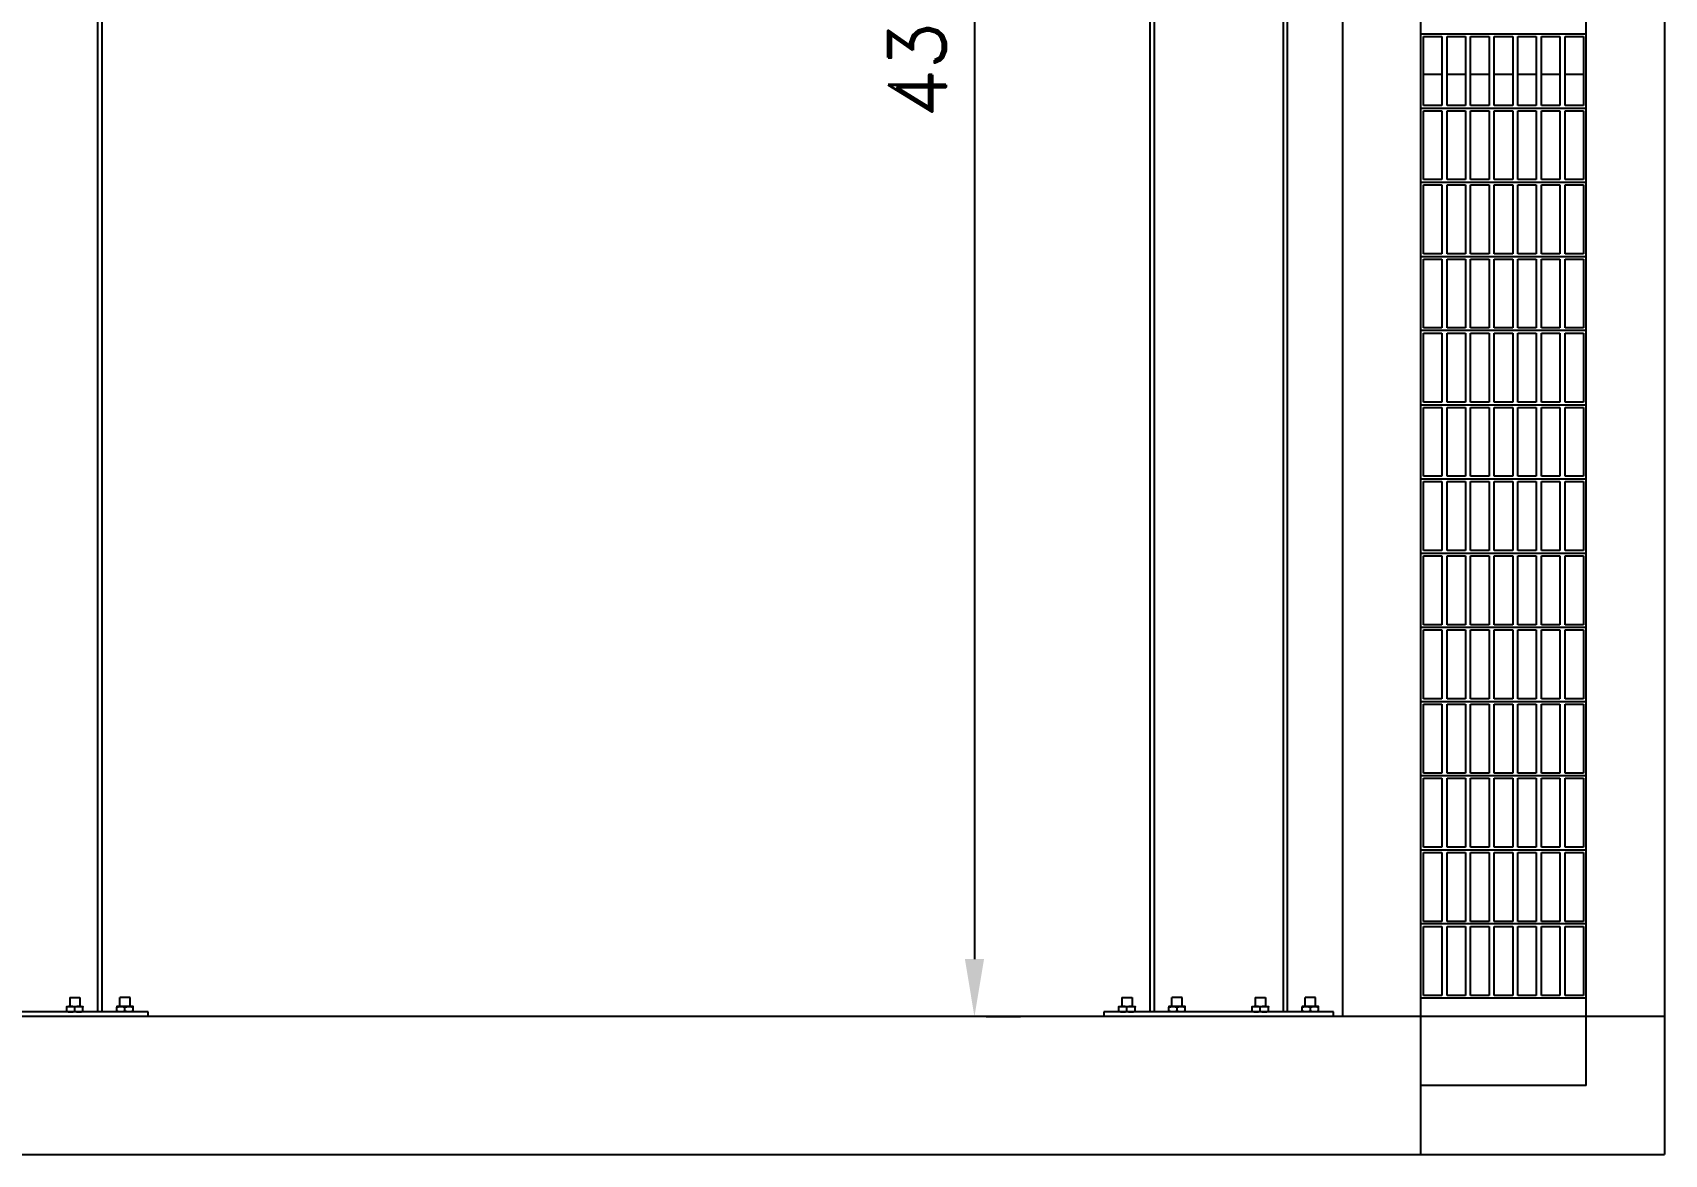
# Model space of a CAD drawing. Header units: millimetres. Extents: x -312439 to 477422, y -331570 to 212570.
# Drawn here: x 365395 to 368945, y 200380 to 202822 of the extents above; entities that cross this region are included whole.
import ezdxf

# ---------------------------------------------------------------- set-up
doc = ezdxf.new("R2010")
doc.units = ezdxf.units.MM
doc.styles.add('ROMAND', font='ROMAND.SHX')
doc.dimstyles.new('1-50 (MILIMETRO)', dxfattribs={"dimscale": 0, "dimtxt": 125, "dimasz": 125, "dimexe": 100, "dimexo": 100, "dimgap": 50, "dimtad": 0, "dimdec": 0, "dimzin": 0, "dimdsep": 46, "dimtxsty": 'ROMAND', "dimcen": -390, "dimclrd": 1, "dimclre": 1, "dimclrt": 3, "dimadec": 0, "dimazin": 0, "dimtfac": 1, "dimtdec": 0, "dimtix": 1, "dimtmove": 2, "dimatfit": 2, "dimfxl": 1, "dimtvp": 1, "dimtolj": 1, "dimtzin": 0, "dimarcsym": 0})

# ---------------------------------------------------------------- blocks, each defined once
blk = doc.blocks.new('*D167')
at = {"color": 1, "lineweight": -2, "transparency": 16777216}
for p, q in [((367469.5, 205015.4), (367543.8, 205015.4)), ((367443.8, 204890.4), (367443.8, 200805.5)), ((367469.5, 200680.5), (367543.8, 200680.5))]:
    blk.add_line(p, q, dxfattribs=at)
at = {"color": 1, "transparency": 16777216}
for points in [[(367423, 204890.4), (367464.7, 204890.4), (367443.8, 205015.4)], [(367423, 200805.5), (367464.7, 200805.5), (367443.8, 200680.5)]]:
    blk.add_solid(points, dxfattribs=at)
at = {"layer": 'Defpoints', "color": 0, "transparency": 16777216}
for p in [(367369.5, 205015.4), (367369.5, 200680.5), (367443.8, 200680.5)]:
    blk.add_point(p, dxfattribs=at)
at = {"color": 3, "transparency": 16777216, "insert": (367318.8, 202847.9), "char_height": 125, "attachment_point": 5, "rotation": 90, "style": 'ROMAND'}
blk.add_mtext('\\A1;4335', dxfattribs=at)

msp = doc.modelspace()

# ---------------------------------------------------------------- linework, layer by layer
at = {"color": 1, "linetype": 'Continuous', "extrusion": (0, 1, 0)}
for p, q in [((368244.798, 208130.452, 0), (368244.798, 200680.452, 0)), ((368414.798, 200380.452, 0), (368414.798, 208130.452, 0)), ((368774.798, 200530.452, 0), (368774.798, 208130.452, 0)), ((368944.798, 208130.452, 0), (368944.798, 200380.452, 0)), ((365536.114, 205015.374, 0), (365536.114, 200690.452, 0)), ((365546.114, 200690.452, 0), (365546.114, 205015.374, 0)), ((367825.172, 205015.374, 0), (367825.172, 200690.452, 0)), ((367835.172, 200690.452, 0), (367835.172, 205015.374, 0)), ((368115.172, 205015.374, 0), (368115.172, 200690.452, 0)), ((368125.172, 200690.452, 0), (368125.172, 205015.374, 0)), ((368414.798, 202819.04, 0), (368774.798, 202819.04, 0)), ((368420.514, 202813.326, 0), (368460.514, 202813.326, 0)), ((368420.514, 202663.326, 0), (368420.514, 202813.326, 0)), ((368460.514, 202813.326, 0), (368460.514, 202663.326, 0)), ((368471.942, 202813.326, 0), (368511.942, 202813.326, 0)), ((368471.942, 202663.326, 0), (368471.942, 202813.326, 0)), ((368511.942, 202813.326, 0), (368511.942, 202663.326, 0)), ((368523.37, 202813.326, 0), (368563.37, 202813.326, 0)), ((368523.37, 202663.326, 0), (368523.37, 202813.326, 0)), ((368563.37, 202813.326, 0), (368563.37, 202663.326, 0)), ((368574.798, 202813.326, 0), (368614.798, 202813.326, 0)), ((368574.798, 202663.326, 0), (368574.798, 202813.326, 0)), ((368614.798, 202813.326, 0), (368614.798, 202663.326, 0)), ((368626.226, 202813.326, 0), (368666.226, 202813.326, 0)), ((368626.226, 202663.326, 0), (368626.226, 202813.326, 0)), ((368666.226, 202813.326, 0), (368666.226, 202663.326, 0)), ((368677.654, 202813.326, 0), (368717.654, 202813.326, 0)), ((368677.654, 202663.326, 0), (368677.654, 202813.326, 0)), ((368717.654, 202813.326, 0), (368717.654, 202663.326, 0)), ((368729.082, 202813.326, 0), (368769.082, 202813.326, 0)), ((368729.082, 202663.326, 0), (368729.082, 202813.326, 0)), ((368769.082, 202813.326, 0), (368769.082, 202663.326, 0)), ((368460.514, 202730.452, 0), (368420.514, 202730.452, 0)), ((368511.942, 202730.452, 0), (368471.942, 202730.452, 0)), ((368563.37, 202730.452, 0), (368523.37, 202730.452, 0)), ((368614.798, 202730.452, 0), (368574.798, 202730.452, 0)), ((368666.226, 202730.452, 0), (368626.226, 202730.452, 0)), ((368717.654, 202730.452, 0), (368677.654, 202730.452, 0)), ((368769.082, 202730.452, 0), (368729.082, 202730.452, 0)), ((368414.798, 202657.612, 0), (368774.798, 202657.612, 0)), ((368460.514, 202663.326, 0), (368420.514, 202663.326, 0)), ((368420.514, 202651.898, 0), (368460.514, 202651.898, 0)), ((368420.514, 202501.898, 0), (368420.514, 202651.898, 0)), ((368460.514, 202651.898, 0), (368460.514, 202501.898, 0)), ((368511.942, 202663.326, 0), (368471.942, 202663.326, 0)), ((368471.942, 202651.898, 0), (368511.942, 202651.898, 0)), ((368471.942, 202501.898, 0), (368471.942, 202651.898, 0)), ((368511.942, 202651.898, 0), (368511.942, 202501.898, 0)), ((368563.37, 202663.326, 0), (368523.37, 202663.326, 0)), ((368523.37, 202651.898, 0), (368563.37, 202651.898, 0)), ((368523.37, 202501.898, 0), (368523.37, 202651.898, 0)), ((368563.37, 202651.898, 0), (368563.37, 202501.898, 0)), ((368614.798, 202663.326, 0), (368574.798, 202663.326, 0)), ((368574.798, 202651.898, 0), (368614.798, 202651.898, 0)), ((368574.798, 202501.898, 0), (368574.798, 202651.898, 0)), ((368614.798, 202651.898, 0), (368614.798, 202501.898, 0)), ((368666.226, 202663.326, 0), (368626.226, 202663.326, 0)), ((368626.226, 202651.898, 0), (368666.226, 202651.898, 0)), ((368626.226, 202501.898, 0), (368626.226, 202651.898, 0)), ((368666.226, 202651.898, 0), (368666.226, 202501.898, 0)), ((368717.654, 202663.326, 0), (368677.654, 202663.326, 0)), ((368677.654, 202651.898, 0), (368717.654, 202651.898, 0)), ((368677.654, 202501.898, 0), (368677.654, 202651.898, 0)), ((368717.654, 202651.898, 0), (368717.654, 202501.898, 0)), ((368769.082, 202663.326, 0), (368729.082, 202663.326, 0)), ((368729.082, 202651.898, 0), (368769.082, 202651.898, 0)), ((368729.082, 202501.898, 0), (368729.082, 202651.898, 0)), ((368769.082, 202651.898, 0), (368769.082, 202501.898, 0)), ((368414.798, 202496.184, 0), (368774.798, 202496.184, 0)), ((368460.514, 202501.898, 0), (368420.514, 202501.898, 0)), ((368511.942, 202501.898, 0), (368471.942, 202501.898, 0)), ((368563.37, 202501.898, 0), (368523.37, 202501.898, 0)), ((368614.798, 202501.898, 0), (368574.798, 202501.898, 0)), ((368666.226, 202501.898, 0), (368626.226, 202501.898, 0)), ((368717.654, 202501.898, 0), (368677.654, 202501.898, 0)), ((368769.082, 202501.898, 0), (368729.082, 202501.898, 0)), ((368420.514, 202490.47, 0), (368460.514, 202490.47, 0)), ((368420.514, 202340.47, 0), (368420.514, 202490.47, 0)), ((368460.514, 202490.47, 0), (368460.514, 202340.47, 0)), ((368471.942, 202490.47, 0), (368511.942, 202490.47, 0)), ((368471.942, 202340.47, 0), (368471.942, 202490.47, 0)), ((368511.942, 202490.47, 0), (368511.942, 202340.47, 0)), ((368523.37, 202490.47, 0), (368563.37, 202490.47, 0)), ((368523.37, 202340.47, 0), (368523.37, 202490.47, 0)), ((368563.37, 202490.47, 0), (368563.37, 202340.47, 0)), ((368574.798, 202490.47, 0), (368614.798, 202490.47, 0)), ((368574.798, 202340.47, 0), (368574.798, 202490.47, 0)), ((368614.798, 202490.47, 0), (368614.798, 202340.47, 0)), ((368626.226, 202490.47, 0), (368666.226, 202490.47, 0)), ((368626.226, 202340.47, 0), (368626.226, 202490.47, 0)), ((368666.226, 202490.47, 0), (368666.226, 202340.47, 0)), ((368677.654, 202490.47, 0), (368717.654, 202490.47, 0)), ((368677.654, 202340.47, 0), (368677.654, 202490.47, 0)), ((368717.654, 202490.47, 0), (368717.654, 202340.47, 0)), ((368729.082, 202490.47, 0), (368769.082, 202490.47, 0)), ((368729.082, 202340.47, 0), (368729.082, 202490.47, 0)), ((368769.082, 202490.47, 0), (368769.082, 202340.47, 0)), ((368414.798, 202334.756, 0), (368774.798, 202334.756, 0)), ((368460.514, 202340.47, 0), (368420.514, 202340.47, 0)), ((368420.514, 202329.042, 0), (368460.514, 202329.042, 0)), ((368420.514, 202179.042, 0), (368420.514, 202329.042, 0)), ((368460.514, 202329.042, 0), (368460.514, 202179.042, 0)), ((368511.942, 202340.47, 0), (368471.942, 202340.47, 0)), ((368471.942, 202329.042, 0), (368511.942, 202329.042, 0)), ((368471.942, 202179.042, 0), (368471.942, 202329.042, 0)), ((368511.942, 202329.042, 0), (368511.942, 202179.042, 0)), ((368563.37, 202340.47, 0), (368523.37, 202340.47, 0)), ((368523.37, 202329.042, 0), (368563.37, 202329.042, 0)), ((368523.37, 202179.042, 0), (368523.37, 202329.042, 0)), ((368563.37, 202329.042, 0), (368563.37, 202179.042, 0)), ((368614.798, 202340.47, 0), (368574.798, 202340.47, 0)), ((368574.798, 202329.042, 0), (368614.798, 202329.042, 0)), ((368574.798, 202179.042, 0), (368574.798, 202329.042, 0)), ((368614.798, 202329.042, 0), (368614.798, 202179.042, 0)), ((368666.226, 202340.47, 0), (368626.226, 202340.47, 0)), ((368626.226, 202329.042, 0), (368666.226, 202329.042, 0)), ((368626.226, 202179.042, 0), (368626.226, 202329.042, 0)), ((368666.226, 202329.042, 0), (368666.226, 202179.042, 0)), ((368717.654, 202340.47, 0), (368677.654, 202340.47, 0)), ((368677.654, 202329.042, 0), (368717.654, 202329.042, 0)), ((368677.654, 202179.042, 0), (368677.654, 202329.042, 0)), ((368717.654, 202329.042, 0), (368717.654, 202179.042, 0)), ((368769.082, 202340.47, 0), (368729.082, 202340.47, 0)), ((368729.082, 202329.042, 0), (368769.082, 202329.042, 0)), ((368729.082, 202179.042, 0), (368729.082, 202329.042, 0)), ((368769.082, 202329.042, 0), (368769.082, 202179.042, 0)), ((368774.798, 202173.328, 0), (368414.798, 202173.328, 0)), ((368460.514, 202179.042, 0), (368420.514, 202179.042, 0)), ((368511.942, 202179.042, 0), (368471.942, 202179.042, 0)), ((368563.37, 202179.042, 0), (368523.37, 202179.042, 0)), ((368614.798, 202179.042, 0), (368574.798, 202179.042, 0)), ((368666.226, 202179.042, 0), (368626.226, 202179.042, 0)), ((368717.654, 202179.042, 0), (368677.654, 202179.042, 0)), ((368769.082, 202179.042, 0), (368729.082, 202179.042, 0)), ((368420.514, 202167.614, 0), (368460.514, 202167.614, 0)), ((368420.514, 202017.614, 0), (368420.514, 202167.614, 0)), ((368460.514, 202167.614, 0), (368460.514, 202017.614, 0)), ((368471.942, 202167.614, 0), (368511.942, 202167.614, 0)), ((368471.942, 202017.614, 0), (368471.942, 202167.614, 0)), ((368511.942, 202167.614, 0), (368511.942, 202017.614, 0)), ((368523.37, 202167.614, 0), (368563.37, 202167.614, 0)), ((368523.37, 202017.614, 0), (368523.37, 202167.614, 0)), ((368563.37, 202167.614, 0), (368563.37, 202017.614, 0)), ((368574.798, 202167.614, 0), (368614.798, 202167.614, 0)), ((368574.798, 202017.614, 0), (368574.798, 202167.614, 0)), ((368614.798, 202167.614, 0), (368614.798, 202017.614, 0)), ((368626.226, 202167.614, 0), (368666.226, 202167.614, 0)), ((368626.226, 202017.614, 0), (368626.226, 202167.614, 0)), ((368666.226, 202167.614, 0), (368666.226, 202017.614, 0)), ((368677.654, 202167.614, 0), (368717.654, 202167.614, 0)), ((368677.654, 202017.614, 0), (368677.654, 202167.614, 0)), ((368717.654, 202167.614, 0), (368717.654, 202017.614, 0)), ((368729.082, 202167.614, 0), (368769.082, 202167.614, 0)), ((368729.082, 202017.614, 0), (368729.082, 202167.614, 0)), ((368769.082, 202167.614, 0), (368769.082, 202017.614, 0)), ((368414.798, 202011.9, 0), (368774.798, 202011.9, 0)), ((368460.514, 202017.614, 0), (368420.514, 202017.614, 0)), ((368420.514, 202006.186, 0), (368460.514, 202006.186, 0)), ((368420.514, 201856.186, 0), (368420.514, 202006.186, 0)), ((368460.514, 202006.186, 0), (368460.514, 201856.186, 0)), ((368511.942, 202017.614, 0), (368471.942, 202017.614, 0)), ((368471.942, 202006.186, 0), (368511.942, 202006.186, 0)), ((368471.942, 201856.186, 0), (368471.942, 202006.186, 0)), ((368511.942, 202006.186, 0), (368511.942, 201856.186, 0)), ((368563.37, 202017.614, 0), (368523.37, 202017.614, 0)), ((368523.37, 202006.186, 0), (368563.37, 202006.186, 0)), ((368523.37, 201856.186, 0), (368523.37, 202006.186, 0)), ((368563.37, 202006.186, 0), (368563.37, 201856.186, 0)), ((368614.798, 202017.614, 0), (368574.798, 202017.614, 0)), ((368574.798, 202006.186, 0), (368614.798, 202006.186, 0)), ((368574.798, 201856.186, 0), (368574.798, 202006.186, 0)), ((368614.798, 202006.186, 0), (368614.798, 201856.186, 0)), ((368666.226, 202017.614, 0), (368626.226, 202017.614, 0)), ((368626.226, 202006.186, 0), (368666.226, 202006.186, 0)), ((368626.226, 201856.186, 0), (368626.226, 202006.186, 0)), ((368666.226, 202006.186, 0), (368666.226, 201856.186, 0)), ((368717.654, 202017.614, 0), (368677.654, 202017.614, 0)), ((368677.654, 202006.186, 0), (368717.654, 202006.186, 0)), ((368677.654, 201856.186, 0), (368677.654, 202006.186, 0)), ((368717.654, 202006.186, 0), (368717.654, 201856.186, 0)), ((368769.082, 202017.614, 0), (368729.082, 202017.614, 0)), ((368729.082, 202006.186, 0), (368769.082, 202006.186, 0)), ((368729.082, 201856.186, 0), (368729.082, 202006.186, 0)), ((368769.082, 202006.186, 0), (368769.082, 201856.186, 0)), ((368460.514, 201856.186, 0), (368420.514, 201856.186, 0)), ((368511.942, 201856.186, 0), (368471.942, 201856.186, 0)), ((368563.37, 201856.186, 0), (368523.37, 201856.186, 0)), ((368614.798, 201856.186, 0), (368574.798, 201856.186, 0)), ((368666.226, 201856.186, 0), (368626.226, 201856.186, 0)), ((368717.654, 201856.186, 0), (368677.654, 201856.186, 0)), ((368769.082, 201856.186, 0), (368729.082, 201856.186, 0)), ((368414.798, 201850.472, 0), (368774.798, 201850.472, 0)), ((368420.514, 201844.758, 0), (368460.514, 201844.758, 0)), ((368420.514, 201694.758, 0), (368420.514, 201844.758, 0)), ((368460.514, 201844.758, 0), (368460.514, 201694.758, 0)), ((368471.942, 201844.758, 0), (368511.942, 201844.758, 0)), ((368471.942, 201694.758, 0), (368471.942, 201844.758, 0)), ((368511.942, 201844.758, 0), (368511.942, 201694.758, 0)), ((368523.37, 201844.758, 0), (368563.37, 201844.758, 0)), ((368523.37, 201694.758, 0), (368523.37, 201844.758, 0)), ((368563.37, 201844.758, 0), (368563.37, 201694.758, 0)), ((368574.798, 201844.758, 0), (368614.798, 201844.758, 0)), ((368574.798, 201694.758, 0), (368574.798, 201844.758, 0)), ((368614.798, 201844.758, 0), (368614.798, 201694.758, 0)), ((368626.226, 201844.758, 0), (368666.226, 201844.758, 0)), ((368626.226, 201694.758, 0), (368626.226, 201844.758, 0)), ((368666.226, 201844.758, 0), (368666.226, 201694.758, 0)), ((368677.654, 201844.758, 0), (368717.654, 201844.758, 0)), ((368677.654, 201694.758, 0), (368677.654, 201844.758, 0)), ((368717.654, 201844.758, 0), (368717.654, 201694.758, 0)), ((368729.082, 201844.758, 0), (368769.082, 201844.758, 0)), ((368729.082, 201694.758, 0), (368729.082, 201844.758, 0)), ((368769.082, 201844.758, 0), (368769.082, 201694.758, 0)), ((368414.798, 201689.044, 0), (368774.798, 201689.044, 0)), ((368460.514, 201694.758, 0), (368420.514, 201694.758, 0)), ((368420.514, 201683.33, 0), (368460.514, 201683.33, 0)), ((368420.514, 201533.33, 0), (368420.514, 201683.33, 0)), ((368460.514, 201683.33, 0), (368460.514, 201533.33, 0)), ((368511.942, 201694.758, 0), (368471.942, 201694.758, 0)), ((368471.942, 201683.33, 0), (368511.942, 201683.33, 0)), ((368471.942, 201533.33, 0), (368471.942, 201683.33, 0)), ((368511.942, 201683.33, 0), (368511.942, 201533.33, 0)), ((368563.37, 201694.758, 0), (368523.37, 201694.758, 0)), ((368523.37, 201683.33, 0), (368563.37, 201683.33, 0)), ((368523.37, 201533.33, 0), (368523.37, 201683.33, 0)), ((368563.37, 201683.33, 0), (368563.37, 201533.33, 0)), ((368614.798, 201694.758, 0), (368574.798, 201694.758, 0)), ((368574.798, 201683.33, 0), (368614.798, 201683.33, 0)), ((368574.798, 201533.33, 0), (368574.798, 201683.33, 0)), ((368614.798, 201683.33, 0), (368614.798, 201533.33, 0)), ((368666.226, 201694.758, 0), (368626.226, 201694.758, 0)), ((368626.226, 201683.33, 0), (368666.226, 201683.33, 0)), ((368626.226, 201533.33, 0), (368626.226, 201683.33, 0)), ((368666.226, 201683.33, 0), (368666.226, 201533.33, 0)), ((368717.654, 201694.758, 0), (368677.654, 201694.758, 0)), ((368677.654, 201683.33, 0), (368717.654, 201683.33, 0)), ((368677.654, 201533.33, 0), (368677.654, 201683.33, 0)), ((368717.654, 201683.33, 0), (368717.654, 201533.33, 0)), ((368769.082, 201694.758, 0), (368729.082, 201694.758, 0)), ((368729.082, 201683.33, 0), (368769.082, 201683.33, 0)), ((368729.082, 201533.33, 0), (368729.082, 201683.33, 0)), ((368769.082, 201683.33, 0), (368769.082, 201533.33, 0)), ((368414.798, 201527.616, 0), (368774.798, 201527.616, 0)), ((368460.514, 201533.33, 0), (368420.514, 201533.33, 0)), ((368420.514, 201521.902, 0), (368460.514, 201521.902, 0)), ((368420.514, 201371.902, 0), (368420.514, 201521.902, 0)), ((368460.514, 201521.902, 0), (368460.514, 201371.902, 0)), ((368511.942, 201533.33, 0), (368471.942, 201533.33, 0)), ((368471.942, 201521.902, 0), (368511.942, 201521.902, 0)), ((368471.942, 201371.902, 0), (368471.942, 201521.902, 0)), ((368511.942, 201521.902, 0), (368511.942, 201371.902, 0)), ((368563.37, 201533.33, 0), (368523.37, 201533.33, 0)), ((368523.37, 201521.902, 0), (368563.37, 201521.902, 0)), ((368523.37, 201371.902, 0), (368523.37, 201521.902, 0)), ((368563.37, 201521.902, 0), (368563.37, 201371.902, 0)), ((368614.798, 201533.33, 0), (368574.798, 201533.33, 0)), ((368574.798, 201521.902, 0), (368614.798, 201521.902, 0)), ((368574.798, 201371.902, 0), (368574.798, 201521.902, 0)), ((368614.798, 201521.902, 0), (368614.798, 201371.902, 0)), ((368666.226, 201533.33, 0), (368626.226, 201533.33, 0)), ((368626.226, 201521.902, 0), (368666.226, 201521.902, 0)), ((368626.226, 201371.902, 0), (368626.226, 201521.902, 0)), ((368666.226, 201521.902, 0), (368666.226, 201371.902, 0)), ((368717.654, 201533.33, 0), (368677.654, 201533.33, 0)), ((368677.654, 201521.902, 0), (368717.654, 201521.902, 0)), ((368677.654, 201371.902, 0), (368677.654, 201521.902, 0)), ((368717.654, 201521.902, 0), (368717.654, 201371.902, 0)), ((368769.082, 201533.33, 0), (368729.082, 201533.33, 0)), ((368729.082, 201521.902, 0), (368769.082, 201521.902, 0)), ((368729.082, 201371.902, 0), (368729.082, 201521.902, 0)), ((368769.082, 201521.902, 0), (368769.082, 201371.902, 0)), ((368414.798, 201366.188, 0), (368774.798, 201366.188, 0)), ((368460.514, 201371.902, 0), (368420.514, 201371.902, 0)), ((368420.514, 201360.474, 0), (368460.514, 201360.474, 0)), ((368420.514, 201210.474, 0), (368420.514, 201360.474, 0)), ((368460.514, 201360.474, 0), (368460.514, 201210.474, 0)), ((368511.942, 201371.902, 0), (368471.942, 201371.902, 0)), ((368471.942, 201360.474, 0), (368511.942, 201360.474, 0)), ((368471.942, 201210.474, 0), (368471.942, 201360.474, 0)), ((368511.942, 201360.474, 0), (368511.942, 201210.474, 0)), ((368563.37, 201371.902, 0), (368523.37, 201371.902, 0)), ((368523.37, 201360.474, 0), (368563.37, 201360.474, 0)), ((368523.37, 201210.474, 0), (368523.37, 201360.474, 0)), ((368563.37, 201360.474, 0), (368563.37, 201210.474, 0)), ((368614.798, 201371.902, 0), (368574.798, 201371.902, 0)), ((368574.798, 201360.474, 0), (368614.798, 201360.474, 0)), ((368574.798, 201210.474, 0), (368574.798, 201360.474, 0)), ((368614.798, 201360.474, 0), (368614.798, 201210.474, 0)), ((368666.226, 201371.902, 0), (368626.226, 201371.902, 0)), ((368626.226, 201360.474, 0), (368666.226, 201360.474, 0)), ((368626.226, 201210.474, 0), (368626.226, 201360.474, 0)), ((368666.226, 201360.474, 0), (368666.226, 201210.474, 0)), ((368717.654, 201371.902, 0), (368677.654, 201371.902, 0)), ((368677.654, 201360.474, 0), (368717.654, 201360.474, 0)), ((368677.654, 201210.474, 0), (368677.654, 201360.474, 0)), ((368717.654, 201360.474, 0), (368717.654, 201210.474, 0)), ((368769.082, 201371.902, 0), (368729.082, 201371.902, 0)), ((368729.082, 201360.474, 0), (368769.082, 201360.474, 0)), ((368729.082, 201210.474, 0), (368729.082, 201360.474, 0)), ((368769.082, 201360.474, 0), (368769.082, 201210.474, 0)), ((368414.798, 201204.76, 0), (368774.798, 201204.76, 0)), ((368460.514, 201210.474, 0), (368420.514, 201210.474, 0)), ((368420.514, 201199.046, 0), (368460.514, 201199.046, 0)), ((368420.514, 201049.046, 0), (368420.514, 201199.046, 0)), ((368460.514, 201199.046, 0), (368460.514, 201049.046, 0)), ((368511.942, 201210.474, 0), (368471.942, 201210.474, 0)), ((368471.942, 201199.046, 0), (368511.942, 201199.046, 0)), ((368471.942, 201049.046, 0), (368471.942, 201199.046, 0)), ((368511.942, 201199.046, 0), (368511.942, 201049.046, 0)), ((368563.37, 201210.474, 0), (368523.37, 201210.474, 0)), ((368523.37, 201199.046, 0), (368563.37, 201199.046, 0)), ((368523.37, 201049.046, 0), (368523.37, 201199.046, 0)), ((368563.37, 201199.046, 0), (368563.37, 201049.046, 0)), ((368614.798, 201210.474, 0), (368574.798, 201210.474, 0)), ((368574.798, 201199.046, 0), (368614.798, 201199.046, 0)), ((368574.798, 201049.046, 0), (368574.798, 201199.046, 0)), ((368614.798, 201199.046, 0), (368614.798, 201049.046, 0)), ((368666.226, 201210.474, 0), (368626.226, 201210.474, 0)), ((368626.226, 201199.046, 0), (368666.226, 201199.046, 0)), ((368626.226, 201049.046, 0), (368626.226, 201199.046, 0)), ((368666.226, 201199.046, 0), (368666.226, 201049.046, 0)), ((368717.654, 201210.474, 0), (368677.654, 201210.474, 0)), ((368677.654, 201199.046, 0), (368717.654, 201199.046, 0)), ((368677.654, 201049.046, 0), (368677.654, 201199.046, 0)), ((368717.654, 201199.046, 0), (368717.654, 201049.046, 0)), ((368769.082, 201210.474, 0), (368729.082, 201210.474, 0)), ((368729.082, 201199.046, 0), (368769.082, 201199.046, 0)), ((368729.082, 201049.046, 0), (368729.082, 201199.046, 0)), ((368769.082, 201199.046, 0), (368769.082, 201049.046, 0)), ((368414.798, 201043.332, 0), (368774.798, 201043.332, 0)), ((368460.514, 201049.046, 0), (368420.514, 201049.046, 0)), ((368420.514, 201037.618, 0), (368460.514, 201037.618, 0)), ((368420.514, 200887.618, 0), (368420.514, 201037.618, 0)), ((368460.514, 201037.618, 0), (368460.514, 200887.618, 0)), ((368511.942, 201049.046, 0), (368471.942, 201049.046, 0)), ((368471.942, 201037.618, 0), (368511.942, 201037.618, 0)), ((368471.942, 200887.618, 0), (368471.942, 201037.618, 0)), ((368511.942, 201037.618, 0), (368511.942, 200887.618, 0)), ((368563.37, 201049.046, 0), (368523.37, 201049.046, 0)), ((368523.37, 201037.618, 0), (368563.37, 201037.618, 0)), ((368523.37, 200887.618, 0), (368523.37, 201037.618, 0)), ((368563.37, 201037.618, 0), (368563.37, 200887.618, 0)), ((368614.798, 201049.046, 0), (368574.798, 201049.046, 0)), ((368574.798, 201037.618, 0), (368614.798, 201037.618, 0)), ((368574.798, 200887.618, 0), (368574.798, 201037.618, 0)), ((368614.798, 201037.618, 0), (368614.798, 200887.618, 0)), ((368666.226, 201049.046, 0), (368626.226, 201049.046, 0)), ((368626.226, 201037.618, 0), (368666.226, 201037.618, 0)), ((368626.226, 200887.618, 0), (368626.226, 201037.618, 0)), ((368666.226, 201037.618, 0), (368666.226, 200887.618, 0)), ((368717.654, 201049.046, 0), (368677.654, 201049.046, 0)), ((368677.654, 201037.618, 0), (368717.654, 201037.618, 0)), ((368677.654, 200887.618, 0), (368677.654, 201037.618, 0)), ((368717.654, 201037.618, 0), (368717.654, 200887.618, 0)), ((368769.082, 201049.046, 0), (368729.082, 201049.046, 0)), ((368729.082, 201037.618, 0), (368769.082, 201037.618, 0)), ((368729.082, 200887.618, 0), (368729.082, 201037.618, 0)), ((368769.082, 201037.618, 0), (368769.082, 200887.618, 0)), ((368774.798, 200881.904, 0), (368414.798, 200881.904, 0)), ((368460.514, 200887.618, 0), (368420.514, 200887.618, 0)), ((368420.514, 200876.19, 0), (368460.514, 200876.19, 0)), ((368420.514, 200726.19, 0), (368420.514, 200876.19, 0)), ((368460.514, 200876.19, 0), (368460.514, 200726.19, 0)), ((368511.942, 200887.618, 0), (368471.942, 200887.618, 0)), ((368471.942, 200876.19, 0), (368511.942, 200876.19, 0)), ((368471.942, 200726.19, 0), (368471.942, 200876.19, 0)), ((368511.942, 200876.19, 0), (368511.942, 200726.19, 0)), ((368563.37, 200887.618, 0), (368523.37, 200887.618, 0)), ((368523.37, 200876.19, 0), (368563.37, 200876.19, 0)), ((368523.37, 200726.19, 0), (368523.37, 200876.19, 0)), ((368563.37, 200876.19, 0), (368563.37, 200726.19, 0)), ((368614.798, 200887.618, 0), (368574.798, 200887.618, 0)), ((368574.798, 200876.19, 0), (368614.798, 200876.19, 0)), ((368574.798, 200726.19, 0), (368574.798, 200876.19, 0)), ((368614.798, 200876.19, 0), (368614.798, 200726.19, 0)), ((368666.226, 200887.618, 0), (368626.226, 200887.618, 0)), ((368626.226, 200876.19, 0), (368666.226, 200876.19, 0)), ((368626.226, 200726.19, 0), (368626.226, 200876.19, 0)), ((368666.226, 200876.19, 0), (368666.226, 200726.19, 0)), ((368717.654, 200887.618, 0), (368677.654, 200887.618, 0)), ((368677.654, 200876.19, 0), (368717.654, 200876.19, 0)), ((368677.654, 200726.19, 0), (368677.654, 200876.19, 0)), ((368717.654, 200876.19, 0), (368717.654, 200726.19, 0)), ((368769.082, 200887.618, 0), (368729.082, 200887.618, 0)), ((368729.082, 200876.19, 0), (368769.082, 200876.19, 0)), ((368729.082, 200726.19, 0), (368729.082, 200876.19, 0)), ((368769.082, 200876.19, 0), (368769.082, 200726.19, 0)), ((365475.497, 200721.707, 0), (365497.717, 200721.707, 0)), ((365475.497, 200721.707, 0), (365475.497, 200702.452, 0)), ((365497.717, 200721.707, 0), (365497.717, 200702.452, 0)), ((365606.732, 200721.707, 0), (365584.512, 200721.707, 0)), ((365584.512, 200702.452, 0), (365584.512, 200721.707, 0)), ((365606.732, 200702.452, 0), (365606.732, 200721.707, 0)), ((367764.555, 200721.707, 0), (367786.775, 200721.707, 0)), ((367764.555, 200721.707, 0), (367764.555, 200702.452, 0)), ((367786.775, 200721.707, 0), (367786.775, 200702.452, 0)), ((367895.79, 200721.707, 0), (367873.57, 200721.707, 0)), ((367873.57, 200702.452, 0), (367873.57, 200721.707, 0)), ((367895.79, 200702.452, 0), (367895.79, 200721.707, 0)), ((368054.555, 200721.707, 0), (368076.775, 200721.707, 0)), ((368054.555, 200721.707, 0), (368054.555, 200702.452, 0)), ((368076.775, 200721.707, 0), (368076.775, 200702.452, 0)), ((368185.79, 200721.707, 0), (368163.57, 200721.707, 0)), ((368163.57, 200702.452, 0), (368163.57, 200721.707, 0)), ((368185.79, 200702.452, 0), (368185.79, 200721.707, 0)), ((368774.798, 200720.476, 0), (368414.798, 200720.476, 0)), ((368460.514, 200726.19, 0), (368420.514, 200726.19, 0)), ((368511.942, 200726.19, 0), (368471.942, 200726.19, 0)), ((368563.37, 200726.19, 0), (368523.37, 200726.19, 0)), ((368614.798, 200726.19, 0), (368574.798, 200726.19, 0)), ((368666.226, 200726.19, 0), (368626.226, 200726.19, 0)), ((368717.654, 200726.19, 0), (368677.654, 200726.19, 0)), ((368769.082, 200726.19, 0), (368729.082, 200726.19, 0)), ((365646.114, 200690.452, 0), (365146.114, 200690.452, 0)), ((365468.854, 200702.452, 0), (365504.361, 200702.452, 0)), ((365468.854, 200692.037, 0), (365468.854, 200700.866, 0)), ((365486.607, 200692.037, 0), (365486.607, 200700.866, 0)), ((365504.361, 200692.037, 0), (365504.361, 200700.866, 0)), ((365613.375, 200702.452, 0), (365577.868, 200702.452, 0)), ((365577.868, 200692.037, 0), (365577.868, 200700.866, 0)), ((365595.622, 200692.037, 0), (365595.622, 200700.866, 0)), ((365613.375, 200692.037, 0), (365613.375, 200700.866, 0)), ((365646.114, 200680.452, 0), (365646.114, 200690.452, 0)), ((368225.172, 200690.452, 0), (367725.172, 200690.452, 0)), ((367725.172, 200690.452, 0), (367725.172, 200680.452, 0)), ((367757.912, 200702.452, 0), (367793.419, 200702.452, 0)), ((367757.912, 200692.037, 0), (367757.912, 200700.866, 0)), ((367775.665, 200692.037, 0), (367775.665, 200700.866, 0)), ((367793.419, 200692.037, 0), (367793.419, 200700.866, 0)), ((367902.433, 200702.452, 0), (367866.926, 200702.452, 0)), ((367866.926, 200692.037, 0), (367866.926, 200700.866, 0)), ((367884.68, 200692.037, 0), (367884.68, 200700.866, 0)), ((367902.433, 200692.037, 0), (367902.433, 200700.866, 0)), ((368047.912, 200702.452, 0), (368083.419, 200702.452, 0)), ((368047.912, 200692.037, 0), (368047.912, 200700.866, 0)), ((368065.665, 200692.037, 0), (368065.665, 200700.866, 0)), ((368083.419, 200692.037, 0), (368083.419, 200700.866, 0)), ((368192.433, 200702.452, 0), (368156.926, 200702.452, 0)), ((368156.926, 200692.037, 0), (368156.926, 200700.866, 0)), ((368174.68, 200692.037, 0), (368174.68, 200700.866, 0)), ((368192.433, 200692.037, 0), (368192.433, 200700.866, 0)), ((368225.172, 200680.452, 0), (368225.172, 200690.452, 0)), ((368944.798, 200680.452, 0), (368414.798, 200680.452, 0)), ((368774.798, 200530.452, 0), (368414.798, 200530.452, 0))]:
    msp.add_line(p, q, dxfattribs=at)
at = {"color": 1, "linetype": 'Continuous', "extrusion": (-6.76207e-33, 2.63757e-32, -1)}
for p, q in [((368414.798, 200680.452, 0), (357124.798, 200680.452, 0)), ((357124.798, 200380.452, 0), (368944.798, 200380.452, 0))]:
    msp.add_line(p, q, dxfattribs=at)
at = {"color": 1, "linetype": 'Continuous'}
for points, weights in [([(365468.854, 200700.866, 0), (365468.854, 200702.452, 0), (365468.854, 200702.452, 0)], [1, 1.03795484931, 1]), ([(365477.73, 200702.452, 0), (365473.611, 200702.452, 0), (365468.854, 200700.866, 0)], [1, 1.03795484931, 1]), ([(365468.854, 200690.452, 0), (365468.854, 200690.452, 0), (365468.854, 200692.037, 0)], [1, 1.03795484931, 1]), ([(365468.854, 200692.037, 0), (365473.611, 200690.452, 0), (365477.73, 200690.452, 0)], [1, 1.0379548493, 1]), ([(365486.607, 200700.866, 0), (365481.85, 200702.452, 0), (365477.73, 200702.452, 0)], [1, 1.0379548493, 1]), ([(365477.73, 200690.452, 0), (365481.85, 200690.452, 0), (365486.607, 200692.037, 0)], [1, 1.0379548493, 1]), ([(365495.484, 200702.452, 0), (365491.364, 200702.452, 0), (365486.607, 200700.866, 0)], [1, 1.0379548493, 1]), ([(365486.607, 200692.037, 0), (365491.364, 200690.452, 0), (365495.484, 200690.452, 0)], [1, 1.0379548493, 1]), ([(365504.361, 200700.866, 0), (365499.604, 200702.452, 0), (365495.484, 200702.452, 0)], [1, 1.0379548493, 1]), ([(365495.484, 200690.452, 0), (365499.604, 200690.452, 0), (365504.361, 200692.037, 0)], [1, 1.0379548493, 1]), ([(365504.361, 200702.452, 0), (365504.361, 200702.452, 0), (365504.361, 200700.866, 0)], [1, 1.03795484931, 1]), ([(365504.361, 200692.037, 0), (365504.361, 200690.452, 0), (365504.361, 200690.452, 0)], [1, 1.03795484931, 1]), ([(365577.868, 200702.452, 0), (365577.868, 200702.452, 0), (365577.868, 200700.866, 0)], [1, 1.03795484931, 1]), ([(365577.868, 200700.866, 0), (365582.625, 200702.452, 0), (365586.745, 200702.452, 0)], [1, 1.0379548493, 1]), ([(365577.868, 200692.037, 0), (365577.868, 200690.452, 0), (365577.868, 200690.452, 0)], [1, 1.03795484931, 1]), ([(365586.745, 200690.452, 0), (365582.625, 200690.452, 0), (365577.868, 200692.037, 0)], [1, 1.0379548493, 1]), ([(365586.745, 200702.452, 0), (365590.865, 200702.452, 0), (365595.622, 200700.866, 0)], [1, 1.0379548493, 1]), ([(365595.622, 200692.037, 0), (365590.865, 200690.452, 0), (365586.745, 200690.452, 0)], [1, 1.0379548493, 1]), ([(365595.622, 200700.866, 0), (365600.379, 200702.452, 0), (365604.498, 200702.452, 0)], [1, 1.0379548493, 1]), ([(365604.498, 200690.452, 0), (365600.379, 200690.452, 0), (365595.622, 200692.037, 0)], [1, 1.0379548493, 1]), ([(365604.498, 200702.452, 0), (365608.618, 200702.452, 0), (365613.375, 200700.866, 0)], [1, 1.03795484931, 1]), ([(365613.375, 200692.037, 0), (365608.618, 200690.452, 0), (365604.498, 200690.452, 0)], [1, 1.0379548493, 1]), ([(365613.375, 200700.866, 0), (365613.375, 200702.452, 0), (365613.375, 200702.452, 0)], [1, 1.03795484931, 1]), ([(365613.375, 200690.452, 0), (365613.375, 200690.452, 0), (365613.375, 200692.037, 0)], [1, 1.03795484931, 1]), ([(367757.912, 200700.866, 0), (367757.912, 200702.452, 0), (367757.912, 200702.452, 0)], [1, 1.03795484931, 1]), ([(367766.789, 200702.452, 0), (367762.669, 200702.452, 0), (367757.912, 200700.866, 0)], [1, 1.03795484931, 1]), ([(367757.912, 200690.452, 0), (367757.912, 200690.452, 0), (367757.912, 200692.037, 0)], [1, 1.03795484931, 1]), ([(367757.912, 200692.037, 0), (367762.669, 200690.452, 0), (367766.789, 200690.452, 0)], [1, 1.0379548493, 1]), ([(367775.665, 200700.866, 0), (367770.908, 200702.452, 0), (367766.789, 200702.452, 0)], [1, 1.0379548493, 1]), ([(367766.789, 200690.452, 0), (367770.908, 200690.452, 0), (367775.665, 200692.037, 0)], [1, 1.0379548493, 1]), ([(367784.542, 200702.452, 0), (367780.422, 200702.452, 0), (367775.665, 200700.866, 0)], [1, 1.0379548493, 1]), ([(367775.665, 200692.037, 0), (367780.422, 200690.452, 0), (367784.542, 200690.452, 0)], [1, 1.0379548493, 1]), ([(367793.419, 200700.866, 0), (367788.662, 200702.452, 0), (367784.542, 200702.452, 0)], [1, 1.0379548493, 1]), ([(367784.542, 200690.452, 0), (367788.662, 200690.452, 0), (367793.419, 200692.037, 0)], [1, 1.0379548493, 1]), ([(367793.419, 200702.452, 0), (367793.419, 200702.452, 0), (367793.419, 200700.866, 0)], [1, 1.03795484931, 1]), ([(367793.419, 200692.037, 0), (367793.419, 200690.452, 0), (367793.419, 200690.452, 0)], [1, 1.03795484931, 1]), ([(367866.926, 200702.452, 0), (367866.926, 200702.452, 0), (367866.926, 200700.866, 0)], [1, 1.03795484931, 1]), ([(367866.926, 200700.866, 0), (367871.683, 200702.452, 0), (367875.803, 200702.452, 0)], [1, 1.0379548493, 1]), ([(367866.926, 200692.037, 0), (367866.926, 200690.452, 0), (367866.926, 200690.452, 0)], [1, 1.03795484931, 1]), ([(367875.803, 200690.452, 0), (367871.683, 200690.452, 0), (367866.926, 200692.037, 0)], [1, 1.0379548493, 1]), ([(367875.803, 200702.452, 0), (367879.923, 200702.452, 0), (367884.68, 200700.866, 0)], [1, 1.0379548493, 1]), ([(367884.68, 200692.037, 0), (367879.923, 200690.452, 0), (367875.803, 200690.452, 0)], [1, 1.0379548493, 1]), ([(367884.68, 200700.866, 0), (367889.437, 200702.452, 0), (367893.556, 200702.452, 0)], [1, 1.0379548493, 1]), ([(367893.556, 200690.452, 0), (367889.437, 200690.452, 0), (367884.68, 200692.037, 0)], [1, 1.0379548493, 1]), ([(367893.556, 200702.452, 0), (367897.676, 200702.452, 0), (367902.433, 200700.866, 0)], [1, 1.03795484931, 1]), ([(367902.433, 200692.037, 0), (367897.676, 200690.452, 0), (367893.556, 200690.452, 0)], [1, 1.0379548493, 1]), ([(367902.433, 200700.866, 0), (367902.433, 200702.452, 0), (367902.433, 200702.452, 0)], [1, 1.03795484931, 1]), ([(367902.433, 200690.452, 0), (367902.433, 200690.452, 0), (367902.433, 200692.037, 0)], [1, 1.03795484931, 1]), ([(368047.912, 200700.866, 0), (368047.912, 200702.452, 0), (368047.912, 200702.452, 0)], [1, 1.03795484931, 1]), ([(368056.789, 200702.452, 0), (368052.669, 200702.452, 0), (368047.912, 200700.866, 0)], [1, 1.03795484931, 1]), ([(368047.912, 200690.452, 0), (368047.912, 200690.452, 0), (368047.912, 200692.037, 0)], [1, 1.03795484931, 1]), ([(368047.912, 200692.037, 0), (368052.669, 200690.452, 0), (368056.789, 200690.452, 0)], [1, 1.0379548493, 1]), ([(368065.665, 200700.866, 0), (368060.908, 200702.452, 0), (368056.789, 200702.452, 0)], [1, 1.0379548493, 1]), ([(368056.789, 200690.452, 0), (368060.908, 200690.452, 0), (368065.665, 200692.037, 0)], [1, 1.0379548493, 1]), ([(368074.542, 200702.452, 0), (368070.422, 200702.452, 0), (368065.665, 200700.866, 0)], [1, 1.0379548493, 1]), ([(368065.665, 200692.037, 0), (368070.422, 200690.452, 0), (368074.542, 200690.452, 0)], [1, 1.0379548493, 1]), ([(368083.419, 200700.866, 0), (368078.662, 200702.452, 0), (368074.542, 200702.452, 0)], [1, 1.0379548493, 1]), ([(368074.542, 200690.452, 0), (368078.662, 200690.452, 0), (368083.419, 200692.037, 0)], [1, 1.0379548493, 1]), ([(368083.419, 200702.452, 0), (368083.419, 200702.452, 0), (368083.419, 200700.866, 0)], [1, 1.03795484931, 1]), ([(368083.419, 200692.037, 0), (368083.419, 200690.452, 0), (368083.419, 200690.452, 0)], [1, 1.03795484931, 1]), ([(368156.926, 200702.452, 0), (368156.926, 200702.452, 0), (368156.926, 200700.866, 0)], [1, 1.03795484931, 1]), ([(368156.926, 200700.866, 0), (368161.683, 200702.452, 0), (368165.803, 200702.452, 0)], [1, 1.0379548493, 1]), ([(368156.926, 200692.037, 0), (368156.926, 200690.452, 0), (368156.926, 200690.452, 0)], [1, 1.03795484931, 1]), ([(368165.803, 200690.452, 0), (368161.683, 200690.452, 0), (368156.926, 200692.037, 0)], [1, 1.0379548493, 1]), ([(368165.803, 200702.452, 0), (368169.923, 200702.452, 0), (368174.68, 200700.866, 0)], [1, 1.0379548493, 1]), ([(368174.68, 200692.037, 0), (368169.923, 200690.452, 0), (368165.803, 200690.452, 0)], [1, 1.0379548493, 1]), ([(368174.68, 200700.866, 0), (368179.437, 200702.452, 0), (368183.556, 200702.452, 0)], [1, 1.0379548493, 1]), ([(368183.556, 200690.452, 0), (368179.437, 200690.452, 0), (368174.68, 200692.037, 0)], [1, 1.0379548493, 1]), ([(368183.556, 200702.452, 0), (368187.676, 200702.452, 0), (368192.433, 200700.866, 0)], [1, 1.03795484931, 1]), ([(368192.433, 200692.037, 0), (368187.676, 200690.452, 0), (368183.556, 200690.452, 0)], [1, 1.0379548493, 1]), ([(368192.433, 200700.866, 0), (368192.433, 200702.452, 0), (368192.433, 200702.452, 0)], [1, 1.03795484931, 1]), ([(368192.433, 200690.452, 0), (368192.433, 200690.452, 0), (368192.433, 200692.037, 0)], [1, 1.03795484931, 1])]:
    msp.add_rational_spline(points, weights, degree=2, dxfattribs=at)

# ---------------------------------------------------------------- dimensions: what is measured, and where the dimension line sits
dim = msp.add_linear_dim(base=(367443.85, 200680.452, 0), p1=(367369.469, 205015.374, 0), p2=(367369.469, 200680.452, 0), angle=90, dimstyle='1-50 (MILIMETRO)', override={"dimscale": 1})
dim.commit()
dim.dimension.update_dxf_attribs({"geometry": '*D167', "text_midpoint": (367318.85, 202847.913, 0)})

doc.saveas('drawing.dxf')
